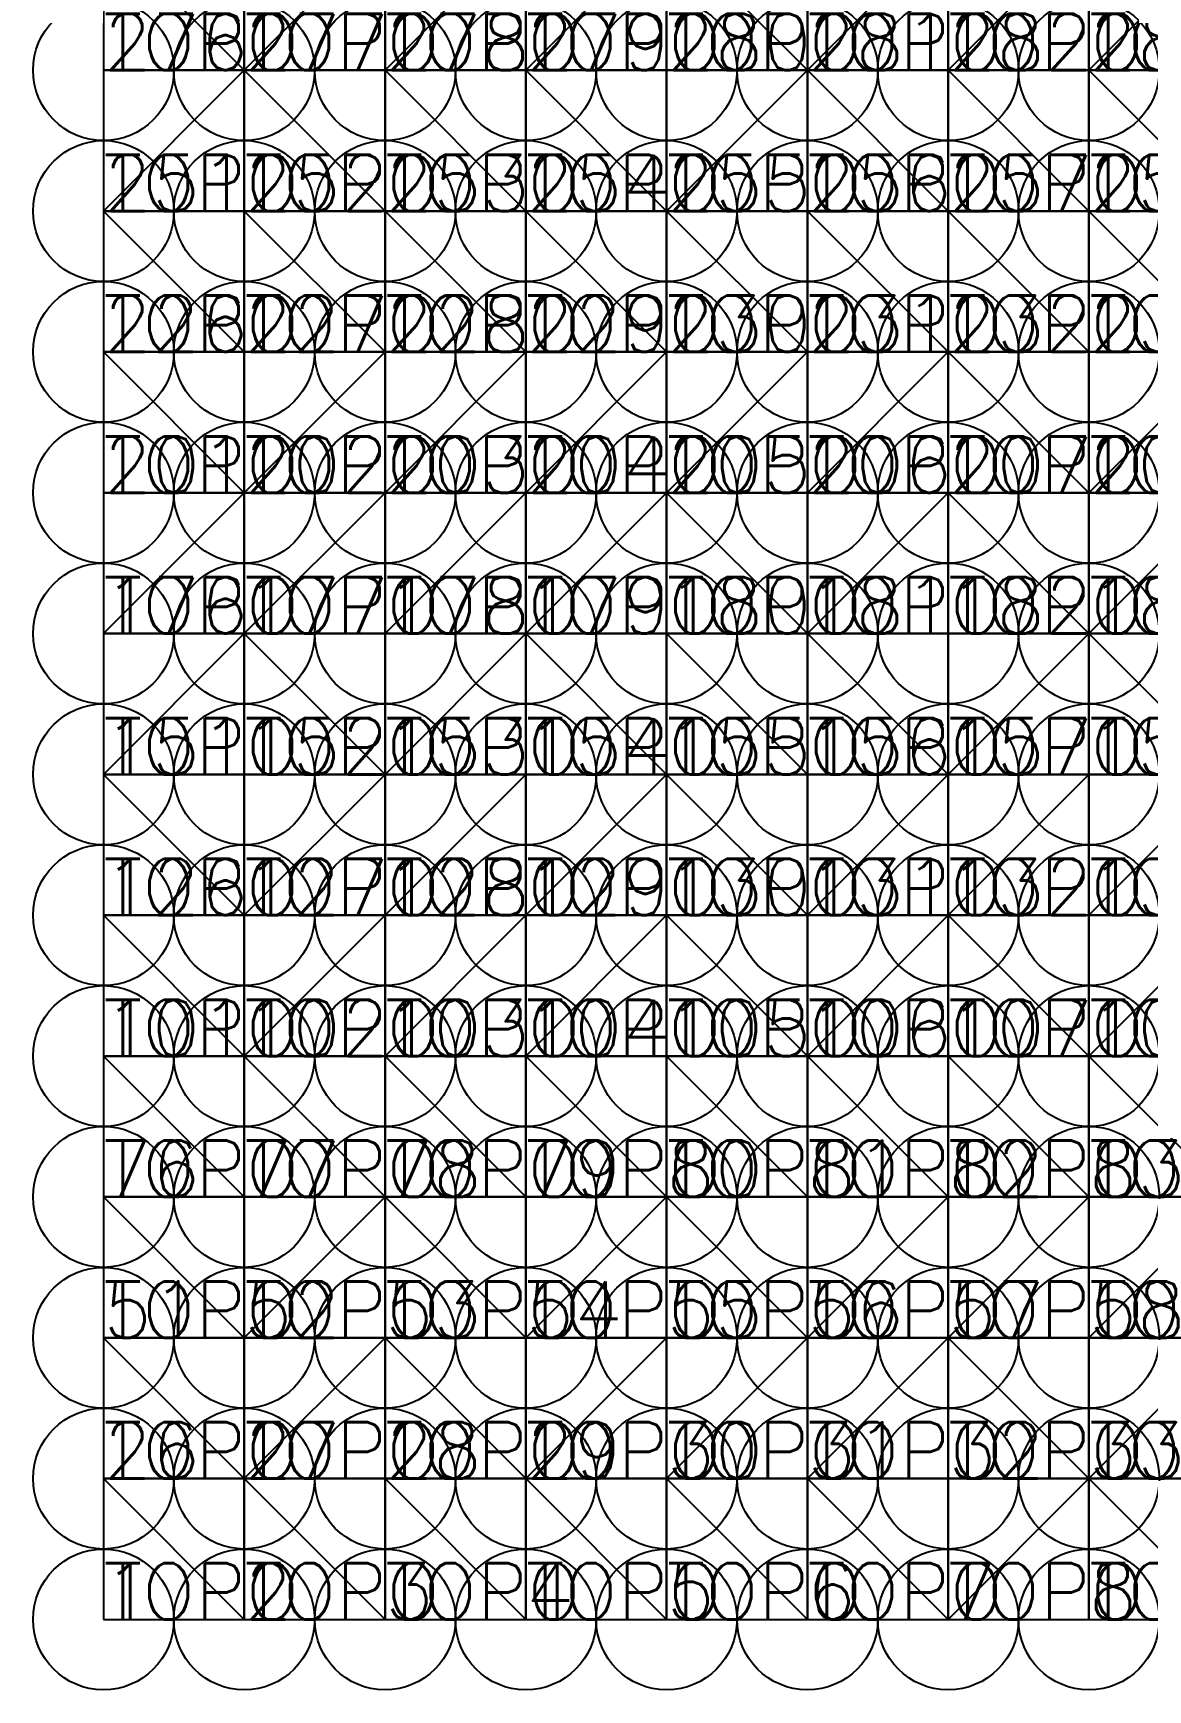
# Model space of a CAD drawing. Header units: feet. Extents: x -5 to 253, y -5 to 232.
# Drawn here: x -5 to 74.2, y -5 to 112.6 of the extents above; entities that cross this region are included whole.
import ezdxf

# ---------------------------------------------------------------- set-up
doc = ezdxf.new("R2010")
doc.units = ezdxf.units.FT
doc.layers.get('0').update_dxf_attribs({"linetype": 'CONTINUOUS'})
doc.layers.add('C-TOPO', color=7, linetype='Continuous')
doc.layers.add('V-NODE', color=7, linetype='Continuous')
doc.styles.get("Standard").update_dxf_attribs({"font": 'romans.shx', "height": 6.25})

# ---------------------------------------------------------------- blocks, each defined once
blk = doc.blocks.new('GOSURVEY_POINT')
blk.add_circle((0, 0), 5)
for tag, p in [('NUMBER', (7.5, 2.5)), ('DESCRIPTION', (7.5, -2.5))]:
    blk.add_attdef(tag, p, '', height=4)

msp = doc.modelspace()

# ---------------------------------------------------------------- block references
at = {"layer": 'V-NODE'}
ref = msp.add_blockref('GOSURVEY_POINT', (0, 110, -1), dxfattribs=at)
ref.add_attrib('NUMBER', '276', (0, 110, -1), dxfattribs={"layer": '0', "height": 4})
ref.add_attrib('DESCRIPTION', 'TOPO', (0, 110, -1), dxfattribs={"layer": '0', "height": 4})
ref = msp.add_blockref('GOSURVEY_POINT', (10, 110, -0.68), dxfattribs=at)
ref.add_attrib('NUMBER', '277', (10, 110, -0.68), dxfattribs={"layer": '0', "height": 4})
ref.add_attrib('DESCRIPTION', 'TOPO', (10, 110, -0.68), dxfattribs={"layer": '0', "height": 4})
ref = msp.add_blockref('GOSURVEY_POINT', (20, 110, 1.33), dxfattribs=at)
ref.add_attrib('NUMBER', '278', (20, 110, 1.33), dxfattribs={"layer": '0', "height": 4})
ref.add_attrib('DESCRIPTION', 'TOPO', (20, 110, 1.33), dxfattribs={"layer": '0', "height": 4})
ref = msp.add_blockref('GOSURVEY_POINT', (30, 110, 4.86), dxfattribs=at)
ref.add_attrib('NUMBER', '279', (30, 110, 4.86), dxfattribs={"layer": '0', "height": 4})
ref.add_attrib('DESCRIPTION', 'TOPO', (30, 110, 4.86), dxfattribs={"layer": '0', "height": 4})
ref = msp.add_blockref('GOSURVEY_POINT', (40, 110, 9.23), dxfattribs=at)
ref.add_attrib('NUMBER', '280', (40, 110, 9.23), dxfattribs={"layer": '0', "height": 4})
ref.add_attrib('DESCRIPTION', 'TOPO', (40, 110, 9.23), dxfattribs={"layer": '0', "height": 4})
ref = msp.add_blockref('GOSURVEY_POINT', (50, 110, 13.98), dxfattribs=at)
ref.add_attrib('NUMBER', '281', (50, 110, 13.98), dxfattribs={"layer": '0', "height": 4})
ref.add_attrib('DESCRIPTION', 'TOPO', (50, 110, 13.98), dxfattribs={"layer": '0', "height": 4})
ref = msp.add_blockref('GOSURVEY_POINT', (60, 110, 19.04), dxfattribs=at)
ref.add_attrib('NUMBER', '282', (60, 110, 19.04), dxfattribs={"layer": '0', "height": 4})
ref.add_attrib('DESCRIPTION', 'TOPO', (60, 110, 19.04), dxfattribs={"layer": '0', "height": 4})
ref = msp.add_blockref('GOSURVEY_POINT', (70, 110, 24.21), dxfattribs=at)
ref.add_attrib('NUMBER', '283', (70, 110, 24.21), dxfattribs={"layer": '0', "height": 4})
ref.add_attrib('DESCRIPTION', 'TOPO', (70, 110, 24.21), dxfattribs={"layer": '0', "height": 4})
ref = msp.add_blockref('GOSURVEY_POINT', (0, 100, 0.74), dxfattribs=at)
ref.add_attrib('NUMBER', '251', (0, 100, 0.74), dxfattribs={"layer": '0', "height": 4})
ref.add_attrib('DESCRIPTION', 'TOPO', (0, 100, 0.74), dxfattribs={"layer": '0', "height": 4})
ref = msp.add_blockref('GOSURVEY_POINT', (10, 100, -1.37), dxfattribs=at)
ref.add_attrib('NUMBER', '252', (10, 100, -1.37), dxfattribs={"layer": '0', "height": 4})
ref.add_attrib('DESCRIPTION', 'TOPO', (10, 100, -1.37), dxfattribs={"layer": '0', "height": 4})
ref = msp.add_blockref('GOSURVEY_POINT', (20, 100, -2.06), dxfattribs=at)
ref.add_attrib('NUMBER', '253', (20, 100, -2.06), dxfattribs={"layer": '0', "height": 4})
ref.add_attrib('DESCRIPTION', 'TOPO', (20, 100, -2.06), dxfattribs={"layer": '0', "height": 4})
ref = msp.add_blockref('GOSURVEY_POINT', (30, 100, -0.04), dxfattribs=at)
ref.add_attrib('NUMBER', '254', (30, 100, -0.04), dxfattribs={"layer": '0', "height": 4})
ref.add_attrib('DESCRIPTION', 'TOPO', (30, 100, -0.04), dxfattribs={"layer": '0', "height": 4})
ref = msp.add_blockref('GOSURVEY_POINT', (40, 100, 4.93), dxfattribs=at)
ref.add_attrib('NUMBER', '255', (40, 100, 4.93), dxfattribs={"layer": '0', "height": 4})
ref.add_attrib('DESCRIPTION', 'TOPO', (40, 100, 4.93), dxfattribs={"layer": '0', "height": 4})
ref = msp.add_blockref('GOSURVEY_POINT', (50, 100, 12.06), dxfattribs=at)
ref.add_attrib('NUMBER', '256', (50, 100, 12.06), dxfattribs={"layer": '0', "height": 4})
ref.add_attrib('DESCRIPTION', 'TOPO', (50, 100, 12.06), dxfattribs={"layer": '0', "height": 4})
ref = msp.add_blockref('GOSURVEY_POINT', (60, 100, 19.92), dxfattribs=at)
ref.add_attrib('NUMBER', '257', (60, 100, 19.92), dxfattribs={"layer": '0', "height": 4})
ref.add_attrib('DESCRIPTION', 'TOPO', (60, 100, 19.92), dxfattribs={"layer": '0', "height": 4})
ref = msp.add_blockref('GOSURVEY_POINT', (70, 100, 26.84), dxfattribs=at)
ref.add_attrib('NUMBER', '258', (70, 100, 26.84), dxfattribs={"layer": '0', "height": 4})
ref.add_attrib('DESCRIPTION', 'TOPO', (70, 100, 26.84), dxfattribs={"layer": '0', "height": 4})
ref = msp.add_blockref('GOSURVEY_POINT', (0, 90, 1.97), dxfattribs=at)
ref.add_attrib('NUMBER', '226', (0, 90, 1.97), dxfattribs={"layer": '0', "height": 4})
ref.add_attrib('DESCRIPTION', 'TOPO', (0, 90, 1.97), dxfattribs={"layer": '0', "height": 4})
ref = msp.add_blockref('GOSURVEY_POINT', (10, 90, -1.12), dxfattribs=at)
ref.add_attrib('NUMBER', '227', (10, 90, -1.12), dxfattribs={"layer": '0', "height": 4})
ref.add_attrib('DESCRIPTION', 'TOPO', (10, 90, -1.12), dxfattribs={"layer": '0', "height": 4})
ref = msp.add_blockref('GOSURVEY_POINT', (20, 90, -3.79), dxfattribs=at)
ref.add_attrib('NUMBER', '228', (20, 90, -3.79), dxfattribs={"layer": '0', "height": 4})
ref.add_attrib('DESCRIPTION', 'TOPO', (20, 90, -3.79), dxfattribs={"layer": '0', "height": 4})
ref = msp.add_blockref('GOSURVEY_POINT', (30, 90, -3.86), dxfattribs=at)
ref.add_attrib('NUMBER', '229', (30, 90, -3.86), dxfattribs={"layer": '0', "height": 4})
ref.add_attrib('DESCRIPTION', 'TOPO', (30, 90, -3.86), dxfattribs={"layer": '0', "height": 4})
ref = msp.add_blockref('GOSURVEY_POINT', (40, 90, 0.12), dxfattribs=at)
ref.add_attrib('NUMBER', '230', (40, 90, 0.12), dxfattribs={"layer": '0', "height": 4})
ref.add_attrib('DESCRIPTION', 'TOPO', (40, 90, 0.12), dxfattribs={"layer": '0', "height": 4})
ref = msp.add_blockref('GOSURVEY_POINT', (50, 90, 7.99), dxfattribs=at)
ref.add_attrib('NUMBER', '231', (50, 90, 7.99), dxfattribs={"layer": '0', "height": 4})
ref.add_attrib('DESCRIPTION', 'TOPO', (50, 90, 7.99), dxfattribs={"layer": '0', "height": 4})
ref = msp.add_blockref('GOSURVEY_POINT', (60, 90, 17.88), dxfattribs=at)
ref.add_attrib('NUMBER', '232', (60, 90, 17.88), dxfattribs={"layer": '0', "height": 4})
ref.add_attrib('DESCRIPTION', 'TOPO', (60, 90, 17.88), dxfattribs={"layer": '0', "height": 4})
ref = msp.add_blockref('GOSURVEY_POINT', (70, 90, 26.81), dxfattribs=at)
ref.add_attrib('NUMBER', '233', (70, 90, 26.81), dxfattribs={"layer": '0', "height": 4})
ref.add_attrib('DESCRIPTION', 'TOPO', (70, 90, 26.81), dxfattribs={"layer": '0', "height": 4})
ref = msp.add_blockref('GOSURVEY_POINT', (0, 80, 1.73), dxfattribs=at)
ref.add_attrib('NUMBER', '201', (0, 80, 1.73), dxfattribs={"layer": '0', "height": 4})
ref.add_attrib('DESCRIPTION', 'TOPO', (0, 80, 1.73), dxfattribs={"layer": '0', "height": 4})
ref = msp.add_blockref('GOSURVEY_POINT', (10, 80, -0.98), dxfattribs=at)
ref.add_attrib('NUMBER', '202', (10, 80, -0.98), dxfattribs={"layer": '0', "height": 4})
ref.add_attrib('DESCRIPTION', 'TOPO', (10, 80, -0.98), dxfattribs={"layer": '0', "height": 4})
ref = msp.add_blockref('GOSURVEY_POINT', (20, 80, -4.02), dxfattribs=at)
ref.add_attrib('NUMBER', '203', (20, 80, -4.02), dxfattribs={"layer": '0', "height": 4})
ref.add_attrib('DESCRIPTION', 'TOPO', (20, 80, -4.02), dxfattribs={"layer": '0', "height": 4})
ref = msp.add_blockref('GOSURVEY_POINT', (30, 80, -5.46), dxfattribs=at)
ref.add_attrib('NUMBER', '204', (30, 80, -5.46), dxfattribs={"layer": '0', "height": 4})
ref.add_attrib('DESCRIPTION', 'TOPO', (30, 80, -5.46), dxfattribs={"layer": '0', "height": 4})
ref = msp.add_blockref('GOSURVEY_POINT', (40, 80, -3.25), dxfattribs=at)
ref.add_attrib('NUMBER', '205', (40, 80, -3.25), dxfattribs={"layer": '0', "height": 4})
ref.add_attrib('DESCRIPTION', 'TOPO', (40, 80, -3.25), dxfattribs={"layer": '0', "height": 4})
ref = msp.add_blockref('GOSURVEY_POINT', (50, 80, 3.47), dxfattribs=at)
ref.add_attrib('NUMBER', '206', (50, 80, 3.47), dxfattribs={"layer": '0', "height": 4})
ref.add_attrib('DESCRIPTION', 'TOPO', (50, 80, 3.47), dxfattribs={"layer": '0', "height": 4})
ref = msp.add_blockref('GOSURVEY_POINT', (60, 80, 13.45), dxfattribs=at)
ref.add_attrib('NUMBER', '207', (60, 80, 13.45), dxfattribs={"layer": '0', "height": 4})
ref.add_attrib('DESCRIPTION', 'TOPO', (60, 80, 13.45), dxfattribs={"layer": '0', "height": 4})
ref = msp.add_blockref('GOSURVEY_POINT', (70, 80, 23.49), dxfattribs=at)
ref.add_attrib('NUMBER', '208', (70, 80, 23.49), dxfattribs={"layer": '0', "height": 4})
ref.add_attrib('DESCRIPTION', 'TOPO', (70, 80, 23.49), dxfattribs={"layer": '0', "height": 4})
ref = msp.add_blockref('GOSURVEY_POINT', (0, 70, 0.21), dxfattribs=at)
ref.add_attrib('NUMBER', '176', (0, 70, 0.21), dxfattribs={"layer": '0', "height": 4})
ref.add_attrib('DESCRIPTION', 'TOPO', (0, 70, 0.21), dxfattribs={"layer": '0', "height": 4})
ref = msp.add_blockref('GOSURVEY_POINT', (10, 70, -1.68), dxfattribs=at)
ref.add_attrib('NUMBER', '177', (10, 70, -1.68), dxfattribs={"layer": '0', "height": 4})
ref.add_attrib('DESCRIPTION', 'TOPO', (10, 70, -1.68), dxfattribs={"layer": '0', "height": 4})
ref = msp.add_blockref('GOSURVEY_POINT', (20, 70, -3.68), dxfattribs=at)
ref.add_attrib('NUMBER', '178', (20, 70, -3.68), dxfattribs={"layer": '0', "height": 4})
ref.add_attrib('DESCRIPTION', 'TOPO', (20, 70, -3.68), dxfattribs={"layer": '0', "height": 4})
ref = msp.add_blockref('GOSURVEY_POINT', (30, 70, -5.01), dxfattribs=at)
ref.add_attrib('NUMBER', '179', (30, 70, -5.01), dxfattribs={"layer": '0', "height": 4})
ref.add_attrib('DESCRIPTION', 'TOPO', (30, 70, -5.01), dxfattribs={"layer": '0', "height": 4})
ref = msp.add_blockref('GOSURVEY_POINT', (40, 70, -4.11), dxfattribs=at)
ref.add_attrib('NUMBER', '180', (40, 70, -4.11), dxfattribs={"layer": '0', "height": 4})
ref.add_attrib('DESCRIPTION', 'TOPO', (40, 70, -4.11), dxfattribs={"layer": '0', "height": 4})
ref = msp.add_blockref('GOSURVEY_POINT', (50, 70, 0.4), dxfattribs=at)
ref.add_attrib('NUMBER', '181', (50, 70, 0.4), dxfattribs={"layer": '0', "height": 4})
ref.add_attrib('DESCRIPTION', 'TOPO', (50, 70, 0.4), dxfattribs={"layer": '0', "height": 4})
ref = msp.add_blockref('GOSURVEY_POINT', (60, 70, 8.4), dxfattribs=at)
ref.add_attrib('NUMBER', '182', (60, 70, 8.4), dxfattribs={"layer": '0', "height": 4})
ref.add_attrib('DESCRIPTION', 'TOPO', (60, 70, 8.4), dxfattribs={"layer": '0', "height": 4})
ref = msp.add_blockref('GOSURVEY_POINT', (70, 70, 17.68), dxfattribs=at)
ref.add_attrib('NUMBER', '183', (70, 70, 17.68), dxfattribs={"layer": '0', "height": 4})
ref.add_attrib('DESCRIPTION', 'TOPO', (70, 70, 17.68), dxfattribs={"layer": '0', "height": 4})
ref = msp.add_blockref('GOSURVEY_POINT', (0, 60, -1.44), dxfattribs=at)
ref.add_attrib('NUMBER', '151', (0, 60, -1.44), dxfattribs={"layer": '0', "height": 4})
ref.add_attrib('DESCRIPTION', 'TOPO', (0, 60, -1.44), dxfattribs={"layer": '0', "height": 4})
ref = msp.add_blockref('GOSURVEY_POINT', (10, 60, -2.95), dxfattribs=at)
ref.add_attrib('NUMBER', '152', (10, 60, -2.95), dxfattribs={"layer": '0', "height": 4})
ref.add_attrib('DESCRIPTION', 'TOPO', (10, 60, -2.95), dxfattribs={"layer": '0', "height": 4})
ref = msp.add_blockref('GOSURVEY_POINT', (20, 60, -3.56), dxfattribs=at)
ref.add_attrib('NUMBER', '153', (20, 60, -3.56), dxfattribs={"layer": '0', "height": 4})
ref.add_attrib('DESCRIPTION', 'TOPO', (20, 60, -3.56), dxfattribs={"layer": '0', "height": 4})
ref = msp.add_blockref('GOSURVEY_POINT', (30, 60, -3.62), dxfattribs=at)
ref.add_attrib('NUMBER', '154', (30, 60, -3.62), dxfattribs={"layer": '0', "height": 4})
ref.add_attrib('DESCRIPTION', 'TOPO', (30, 60, -3.62), dxfattribs={"layer": '0', "height": 4})
ref = msp.add_blockref('GOSURVEY_POINT', (40, 60, -2.83), dxfattribs=at)
ref.add_attrib('NUMBER', '155', (40, 60, -2.83), dxfattribs={"layer": '0', "height": 4})
ref.add_attrib('DESCRIPTION', 'TOPO', (40, 60, -2.83), dxfattribs={"layer": '0', "height": 4})
ref = msp.add_blockref('GOSURVEY_POINT', (50, 60, -0.29), dxfattribs=at)
ref.add_attrib('NUMBER', '156', (50, 60, -0.29), dxfattribs={"layer": '0', "height": 4})
ref.add_attrib('DESCRIPTION', 'TOPO', (50, 60, -0.29), dxfattribs={"layer": '0', "height": 4})
ref = msp.add_blockref('GOSURVEY_POINT', (60, 60, 4.64), dxfattribs=at)
ref.add_attrib('NUMBER', '157', (60, 60, 4.64), dxfattribs={"layer": '0', "height": 4})
ref.add_attrib('DESCRIPTION', 'TOPO', (60, 60, 4.64), dxfattribs={"layer": '0', "height": 4})
ref = msp.add_blockref('GOSURVEY_POINT', (70, 60, 11.25), dxfattribs=at)
ref.add_attrib('NUMBER', '158', (70, 60, 11.25), dxfattribs={"layer": '0', "height": 4})
ref.add_attrib('DESCRIPTION', 'TOPO', (70, 60, 11.25), dxfattribs={"layer": '0', "height": 4})
ref = msp.add_blockref('GOSURVEY_POINT', (0, 50, -1.95), dxfattribs=at)
ref.add_attrib('NUMBER', '126', (0, 50, -1.95), dxfattribs={"layer": '0', "height": 4})
ref.add_attrib('DESCRIPTION', 'TOPO', (0, 50, -1.95), dxfattribs={"layer": '0', "height": 4})
ref = msp.add_blockref('GOSURVEY_POINT', (10, 50, -3.68), dxfattribs=at)
ref.add_attrib('NUMBER', '127', (10, 50, -3.68), dxfattribs={"layer": '0', "height": 4})
ref.add_attrib('DESCRIPTION', 'TOPO', (10, 50, -3.68), dxfattribs={"layer": '0', "height": 4})
ref = msp.add_blockref('GOSURVEY_POINT', (20, 50, -3.56), dxfattribs=at)
ref.add_attrib('NUMBER', '128', (20, 50, -3.56), dxfattribs={"layer": '0', "height": 4})
ref.add_attrib('DESCRIPTION', 'TOPO', (20, 50, -3.56), dxfattribs={"layer": '0', "height": 4})
ref = msp.add_blockref('GOSURVEY_POINT', (30, 50, -2.29), dxfattribs=at)
ref.add_attrib('NUMBER', '129', (30, 50, -2.29), dxfattribs={"layer": '0', "height": 4})
ref.add_attrib('DESCRIPTION', 'TOPO', (30, 50, -2.29), dxfattribs={"layer": '0', "height": 4})
ref = msp.add_blockref('GOSURVEY_POINT', (40, 50, -0.74), dxfattribs=at)
ref.add_attrib('NUMBER', '130', (40, 50, -0.74), dxfattribs={"layer": '0', "height": 4})
ref.add_attrib('DESCRIPTION', 'TOPO', (40, 50, -0.74), dxfattribs={"layer": '0', "height": 4})
ref = msp.add_blockref('GOSURVEY_POINT', (50, 50, 0.88), dxfattribs=at)
ref.add_attrib('NUMBER', '131', (50, 50, 0.88), dxfattribs={"layer": '0', "height": 4})
ref.add_attrib('DESCRIPTION', 'TOPO', (50, 50, 0.88), dxfattribs={"layer": '0', "height": 4})
ref = msp.add_blockref('GOSURVEY_POINT', (60, 50, 3.02), dxfattribs=at)
ref.add_attrib('NUMBER', '132', (60, 50, 3.02), dxfattribs={"layer": '0', "height": 4})
ref.add_attrib('DESCRIPTION', 'TOPO', (60, 50, 3.02), dxfattribs={"layer": '0', "height": 4})
ref = msp.add_blockref('GOSURVEY_POINT', (70, 50, 6.08), dxfattribs=at)
ref.add_attrib('NUMBER', '133', (70, 50, 6.08), dxfattribs={"layer": '0', "height": 4})
ref.add_attrib('DESCRIPTION', 'TOPO', (70, 50, 6.08), dxfattribs={"layer": '0', "height": 4})
ref = msp.add_blockref('GOSURVEY_POINT', (0, 40, -0.94), dxfattribs=at)
ref.add_attrib('NUMBER', '101', (0, 40, -0.94), dxfattribs={"layer": '0', "height": 4})
ref.add_attrib('DESCRIPTION', 'TOPO', (0, 40, -0.94), dxfattribs={"layer": '0', "height": 4})
ref = msp.add_blockref('GOSURVEY_POINT', (10, 40, -2.79), dxfattribs=at)
ref.add_attrib('NUMBER', '102', (10, 40, -2.79), dxfattribs={"layer": '0', "height": 4})
ref.add_attrib('DESCRIPTION', 'TOPO', (10, 40, -2.79), dxfattribs={"layer": '0', "height": 4})
ref = msp.add_blockref('GOSURVEY_POINT', (20, 40, -2.85), dxfattribs=at)
ref.add_attrib('NUMBER', '103', (20, 40, -2.85), dxfattribs={"layer": '0', "height": 4})
ref.add_attrib('DESCRIPTION', 'TOPO', (20, 40, -2.85), dxfattribs={"layer": '0', "height": 4})
ref = msp.add_blockref('GOSURVEY_POINT', (30, 40, -1.24), dxfattribs=at)
ref.add_attrib('NUMBER', '104', (30, 40, -1.24), dxfattribs={"layer": '0', "height": 4})
ref.add_attrib('DESCRIPTION', 'TOPO', (30, 40, -1.24), dxfattribs={"layer": '0', "height": 4})
ref = msp.add_blockref('GOSURVEY_POINT', (40, 40, 0.9), dxfattribs=at)
ref.add_attrib('NUMBER', '105', (40, 40, 0.9), dxfattribs={"layer": '0', "height": 4})
ref.add_attrib('DESCRIPTION', 'TOPO', (40, 40, 0.9), dxfattribs={"layer": '0', "height": 4})
ref = msp.add_blockref('GOSURVEY_POINT', (50, 40, 2.42), dxfattribs=at)
ref.add_attrib('NUMBER', '106', (50, 40, 2.42), dxfattribs={"layer": '0', "height": 4})
ref.add_attrib('DESCRIPTION', 'TOPO', (50, 40, 2.42), dxfattribs={"layer": '0', "height": 4})
ref = msp.add_blockref('GOSURVEY_POINT', (60, 40, 2.96), dxfattribs=at)
ref.add_attrib('NUMBER', '107', (60, 40, 2.96), dxfattribs={"layer": '0', "height": 4})
ref.add_attrib('DESCRIPTION', 'TOPO', (60, 40, 2.96), dxfattribs={"layer": '0', "height": 4})
ref = msp.add_blockref('GOSURVEY_POINT', (70, 40, 3.04), dxfattribs=at)
ref.add_attrib('NUMBER', '108', (70, 40, 3.04), dxfattribs={"layer": '0', "height": 4})
ref.add_attrib('DESCRIPTION', 'TOPO', (70, 40, 3.04), dxfattribs={"layer": '0', "height": 4})
ref = msp.add_blockref('GOSURVEY_POINT', (0, 30, 0.81), dxfattribs=at)
ref.add_attrib('NUMBER', '76', (0, 30, 0.81), dxfattribs={"layer": '0', "height": 4})
ref.add_attrib('DESCRIPTION', 'TOPO', (0, 30, 0.81), dxfattribs={"layer": '0', "height": 4})
ref = msp.add_blockref('GOSURVEY_POINT', (10, 30, -0.21), dxfattribs=at)
ref.add_attrib('NUMBER', '77', (10, 30, -0.21), dxfattribs={"layer": '0', "height": 4})
ref.add_attrib('DESCRIPTION', 'TOPO', (10, 30, -0.21), dxfattribs={"layer": '0', "height": 4})
ref = msp.add_blockref('GOSURVEY_POINT', (20, 30, -0.66), dxfattribs=at)
ref.add_attrib('NUMBER', '78', (20, 30, -0.66), dxfattribs={"layer": '0', "height": 4})
ref.add_attrib('DESCRIPTION', 'TOPO', (20, 30, -0.66), dxfattribs={"layer": '0', "height": 4})
ref = msp.add_blockref('GOSURVEY_POINT', (30, 30, 0.13), dxfattribs=at)
ref.add_attrib('NUMBER', '79', (30, 30, 0.13), dxfattribs={"layer": '0', "height": 4})
ref.add_attrib('DESCRIPTION', 'TOPO', (30, 30, 0.13), dxfattribs={"layer": '0', "height": 4})
ref = msp.add_blockref('GOSURVEY_POINT', (40, 30, 1.76), dxfattribs=at)
ref.add_attrib('NUMBER', '80', (40, 30, 1.76), dxfattribs={"layer": '0', "height": 4})
ref.add_attrib('DESCRIPTION', 'TOPO', (40, 30, 1.76), dxfattribs={"layer": '0', "height": 4})
ref = msp.add_blockref('GOSURVEY_POINT', (50, 30, 3.08), dxfattribs=at)
ref.add_attrib('NUMBER', '81', (50, 30, 3.08), dxfattribs={"layer": '0', "height": 4})
ref.add_attrib('DESCRIPTION', 'TOPO', (50, 30, 3.08), dxfattribs={"layer": '0', "height": 4})
ref = msp.add_blockref('GOSURVEY_POINT', (60, 30, 3.04), dxfattribs=at)
ref.add_attrib('NUMBER', '82', (60, 30, 3.04), dxfattribs={"layer": '0', "height": 4})
ref.add_attrib('DESCRIPTION', 'TOPO', (60, 30, 3.04), dxfattribs={"layer": '0', "height": 4})
ref = msp.add_blockref('GOSURVEY_POINT', (70, 30, 1.58), dxfattribs=at)
ref.add_attrib('NUMBER', '83', (70, 30, 1.58), dxfattribs={"layer": '0', "height": 4})
ref.add_attrib('DESCRIPTION', 'TOPO', (70, 30, 1.58), dxfattribs={"layer": '0', "height": 4})
ref = msp.add_blockref('GOSURVEY_POINT', (0, 20, 1.94), dxfattribs=at)
ref.add_attrib('NUMBER', '51', (0, 20, 1.94), dxfattribs={"layer": '0', "height": 4})
ref.add_attrib('DESCRIPTION', 'TOPO', (0, 20, 1.94), dxfattribs={"layer": '0', "height": 4})
ref = msp.add_blockref('GOSURVEY_POINT', (10, 20, 2.98), dxfattribs=at)
ref.add_attrib('NUMBER', '52', (10, 20, 2.98), dxfattribs={"layer": '0', "height": 4})
ref.add_attrib('DESCRIPTION', 'TOPO', (10, 20, 2.98), dxfattribs={"layer": '0', "height": 4})
ref = msp.add_blockref('GOSURVEY_POINT', (20, 20, 2.82), dxfattribs=at)
ref.add_attrib('NUMBER', '53', (20, 20, 2.82), dxfattribs={"layer": '0', "height": 4})
ref.add_attrib('DESCRIPTION', 'TOPO', (20, 20, 2.82), dxfattribs={"layer": '0', "height": 4})
ref = msp.add_blockref('GOSURVEY_POINT', (30, 20, 2.4), dxfattribs=at)
ref.add_attrib('NUMBER', '54', (30, 20, 2.4), dxfattribs={"layer": '0', "height": 4})
ref.add_attrib('DESCRIPTION', 'TOPO', (30, 20, 2.4), dxfattribs={"layer": '0', "height": 4})
ref = msp.add_blockref('GOSURVEY_POINT', (40, 20, 2.4), dxfattribs=at)
ref.add_attrib('NUMBER', '55', (40, 20, 2.4), dxfattribs={"layer": '0', "height": 4})
ref.add_attrib('DESCRIPTION', 'TOPO', (40, 20, 2.4), dxfattribs={"layer": '0', "height": 4})
ref = msp.add_blockref('GOSURVEY_POINT', (50, 20, 2.59), dxfattribs=at)
ref.add_attrib('NUMBER', '56', (50, 20, 2.59), dxfattribs={"layer": '0', "height": 4})
ref.add_attrib('DESCRIPTION', 'TOPO', (50, 20, 2.59), dxfattribs={"layer": '0', "height": 4})
ref = msp.add_blockref('GOSURVEY_POINT', (60, 20, 2.15), dxfattribs=at)
ref.add_attrib('NUMBER', '57', (60, 20, 2.15), dxfattribs={"layer": '0', "height": 4})
ref.add_attrib('DESCRIPTION', 'TOPO', (60, 20, 2.15), dxfattribs={"layer": '0', "height": 4})
ref = msp.add_blockref('GOSURVEY_POINT', (70, 20, 0.46), dxfattribs=at)
ref.add_attrib('NUMBER', '58', (70, 20, 0.46), dxfattribs={"layer": '0', "height": 4})
ref.add_attrib('DESCRIPTION', 'TOPO', (70, 20, 0.46), dxfattribs={"layer": '0', "height": 4})
ref = msp.add_blockref('GOSURVEY_POINT', (0, 10, 1.58), dxfattribs=at)
ref.add_attrib('NUMBER', '26', (0, 10, 1.58), dxfattribs={"layer": '0', "height": 4})
ref.add_attrib('DESCRIPTION', 'TOPO', (0, 10, 1.58), dxfattribs={"layer": '0', "height": 4})
ref = msp.add_blockref('GOSURVEY_POINT', (10, 10, 5.1), dxfattribs=at)
ref.add_attrib('NUMBER', '27', (10, 10, 5.1), dxfattribs={"layer": '0', "height": 4})
ref.add_attrib('DESCRIPTION', 'TOPO', (10, 10, 5.1), dxfattribs={"layer": '0', "height": 4})
ref = msp.add_blockref('GOSURVEY_POINT', (20, 10, 6.28), dxfattribs=at)
ref.add_attrib('NUMBER', '28', (20, 10, 6.28), dxfattribs={"layer": '0', "height": 4})
ref.add_attrib('DESCRIPTION', 'TOPO', (20, 10, 6.28), dxfattribs={"layer": '0', "height": 4})
ref = msp.add_blockref('GOSURVEY_POINT', (30, 10, 5.37), dxfattribs=at)
ref.add_attrib('NUMBER', '29', (30, 10, 5.37), dxfattribs={"layer": '0', "height": 4})
ref.add_attrib('DESCRIPTION', 'TOPO', (30, 10, 5.37), dxfattribs={"layer": '0', "height": 4})
ref = msp.add_blockref('GOSURVEY_POINT', (40, 10, 3.51), dxfattribs=at)
ref.add_attrib('NUMBER', '30', (40, 10, 3.51), dxfattribs={"layer": '0', "height": 4})
ref.add_attrib('DESCRIPTION', 'TOPO', (40, 10, 3.51), dxfattribs={"layer": '0', "height": 4})
ref = msp.add_blockref('GOSURVEY_POINT', (50, 10, 1.74), dxfattribs=at)
ref.add_attrib('NUMBER', '31', (50, 10, 1.74), dxfattribs={"layer": '0', "height": 4})
ref.add_attrib('DESCRIPTION', 'TOPO', (50, 10, 1.74), dxfattribs={"layer": '0', "height": 4})
ref = msp.add_blockref('GOSURVEY_POINT', (60, 10, 0.29), dxfattribs=at)
ref.add_attrib('NUMBER', '32', (60, 10, 0.29), dxfattribs={"layer": '0', "height": 4})
ref.add_attrib('DESCRIPTION', 'TOPO', (60, 10, 0.29), dxfattribs={"layer": '0', "height": 4})
ref = msp.add_blockref('GOSURVEY_POINT', (70, 10, -1.24), dxfattribs=at)
ref.add_attrib('NUMBER', '33', (70, 10, -1.24), dxfattribs={"layer": '0', "height": 4})
ref.add_attrib('DESCRIPTION', 'TOPO', (70, 10, -1.24), dxfattribs={"layer": '0', "height": 4})
ref = msp.add_blockref('GOSURVEY_POINT', (0, 0), dxfattribs=at)
ref.add_attrib('NUMBER', '1', (0, 0), dxfattribs={"layer": '0', "height": 4})
ref.add_attrib('DESCRIPTION', 'TOPO', (0, 0), dxfattribs={"layer": '0', "height": 4})
ref = msp.add_blockref('GOSURVEY_POINT', (10, 0, 5.1), dxfattribs=at)
ref.add_attrib('NUMBER', '2', (10, 0, 5.1), dxfattribs={"layer": '0', "height": 4})
ref.add_attrib('DESCRIPTION', 'TOPO', (10, 0, 5.1), dxfattribs={"layer": '0', "height": 4})
ref = msp.add_blockref('GOSURVEY_POINT', (20, 0, 8.03), dxfattribs=at)
ref.add_attrib('NUMBER', '3', (20, 0, 8.03), dxfattribs={"layer": '0', "height": 4})
ref.add_attrib('DESCRIPTION', 'TOPO', (20, 0, 8.03), dxfattribs={"layer": '0', "height": 4})
ref = msp.add_blockref('GOSURVEY_POINT', (30, 0, 7.82), dxfattribs=at)
ref.add_attrib('NUMBER', '4', (30, 0, 7.82), dxfattribs={"layer": '0', "height": 4})
ref.add_attrib('DESCRIPTION', 'TOPO', (30, 0, 7.82), dxfattribs={"layer": '0', "height": 4})
ref = msp.add_blockref('GOSURVEY_POINT', (40, 0, 5.1), dxfattribs=at)
ref.add_attrib('NUMBER', '5', (40, 0, 5.1), dxfattribs={"layer": '0', "height": 4})
ref.add_attrib('DESCRIPTION', 'TOPO', (40, 0, 5.1), dxfattribs={"layer": '0', "height": 4})
ref = msp.add_blockref('GOSURVEY_POINT', (50, 0, 1.5), dxfattribs=at)
ref.add_attrib('NUMBER', '6', (50, 0, 1.5), dxfattribs={"layer": '0', "height": 4})
ref.add_attrib('DESCRIPTION', 'TOPO', (50, 0, 1.5), dxfattribs={"layer": '0', "height": 4})
ref = msp.add_blockref('GOSURVEY_POINT', (60, 0, -1.5), dxfattribs=at)
ref.add_attrib('NUMBER', '7', (60, 0, -1.5), dxfattribs={"layer": '0', "height": 4})
ref.add_attrib('DESCRIPTION', 'TOPO', (60, 0, -1.5), dxfattribs={"layer": '0', "height": 4})
ref = msp.add_blockref('GOSURVEY_POINT', (70, 0, -3.32), dxfattribs=at)
ref.add_attrib('NUMBER', '8', (70, 0, -3.32), dxfattribs={"layer": '0', "height": 4})
ref.add_attrib('DESCRIPTION', 'TOPO', (70, 0, -3.32), dxfattribs={"layer": '0', "height": 4})

# ---------------------------------------------------------------- meshes
at = {"layer": 'C-TOPO'}
mesh = msp.add_polyface(dxfattribs=at)
corners = [(0, 120, -1.91), (10, 110, -0.68), (10, 120, 1.31), (40, 120, 11.32), (50, 110, 13.98), (50, 120, 13.3), (30, 120, 8.88), (30, 130, 10.4), (20, 110, 1.33), (30, 100, -0.04), (30, 110, 4.86), (20, 100, -2.06), (30, 90, -3.86), (40, 100, 4.93), (50, 90, 7.99), (50, 100, 12.06), (0, 100, 0.74), (10, 100, -1.37), (10, 90, -1.12), (20, 90, -3.79), (0, 110, -1), (30, 140, 9.08), (40, 140, 8.41), (40, 150, 5.77), (40, 90, 0.12), (60, 90, 17.88), (60, 100, 19.92), (40, 110, 9.23), (60, 110, 19.04), (20, 120, 5.34), (20, 130, 8.19), (50, 140, 8.44), (60, 140, 10.33), (60, 150, 8.72), (60, 120, 16.13), (0, 130, -1.29), (10, 130, 3.85), (10, 140, 5.46), (0, 140, 0.38), (50, 130, 10.95), (40, 130, 10.75), (20, 140, 8.51), (60, 130, 12.82)]
mesh.append_faces([[corners[k] for k in face] for face in [(0, 1, 2), (3, 4, 5), (6, 3, 7), (8, 9, 10), (11, 12, 9), (13, 14, 15), (16, 17, 1), (16, 18, 17), (17, 19, 11), (1, 17, 11), (16, 1, 20), (10, 9, 13), (1, 11, 8), (11, 9, 8), (21, 22, 23), (9, 24, 13), (13, 15, 4), (15, 25, 26), (4, 15, 26), (10, 13, 27), (13, 4, 27), (4, 26, 28), (29, 6, 30), (10, 27, 3), (31, 32, 33), (4, 28, 34), (27, 4, 3), (4, 34, 5), (30, 6, 7), (8, 10, 6), (10, 3, 6), (1, 8, 29), (8, 6, 29), (20, 1, 0), (1, 29, 2), (0, 2, 35), (35, 36, 37), (2, 29, 36), (35, 2, 36), (36, 29, 30), (37, 36, 30), (35, 37, 38), (3, 5, 39), (30, 7, 21), (7, 3, 40), (5, 34, 39), (3, 39, 40), (37, 30, 41), (30, 21, 41), (40, 39, 31), (39, 34, 42), (21, 7, 40), (21, 40, 22), (40, 31, 22), (31, 39, 42), (31, 42, 32), (22, 31, 23)]])
mesh = msp.add_polyface(dxfattribs=at)
corners = [(100, 120, 26.3), (110, 110, 24.31), (110, 120, 21.49), (70, 110, 24.21), (80, 110, 28.57), (80, 120, 24.93), (90, 110, 30.61), (90, 120, 27.5), (80, 130, 20.74), (80, 100, 31.24), (90, 90, 32.11), (90, 100, 32.09), (60, 110, 19.04), (70, 100, 26.84), (60, 100, 19.92), (70, 90, 26.81), (100, 110, 29.17), (110, 100, 23.86), (90, 130, 22.51), (80, 90, 32.01), (100, 100, 29.33), (110, 90, 21.03), (100, 90, 27.76), (120, 100, 17.07), (120, 90, 14.13), (120, 110, 17.4), (120, 120, 15.04), (70, 120, 20.38), (60, 120, 16.13), (70, 130, 16.66), (60, 130, 12.82), (70, 140, 13.51), (60, 140, 10.33), (110, 130, 16.07), (90, 140, 16.07), (100, 130, 20.64), (80, 140, 16.03), (110, 140, 10.06), (120, 130, 11.3), (100, 140, 13.51), (120, 140, 7.95), (100, 150, 7.18), (120, 150, 6.03)]
mesh.append_faces([[corners[k] for k in face] for face in [(0, 1, 2), (3, 4, 5), (5, 6, 7), (5, 7, 8), (9, 10, 11), (12, 13, 3), (14, 15, 13), (3, 13, 9), (14, 13, 12), (16, 17, 1), (7, 0, 18), (13, 19, 9), (9, 11, 6), (20, 21, 17), (11, 22, 20), (6, 11, 20), (3, 9, 4), (9, 6, 4), (1, 17, 23), (6, 20, 16), (20, 17, 16), (17, 24, 23), (1, 23, 25), (6, 16, 0), (1, 25, 26), (16, 1, 0), (1, 26, 2), (4, 6, 5), (6, 0, 7), (12, 3, 27), (3, 5, 27), (12, 27, 28), (28, 27, 29), (27, 5, 29), (28, 29, 30), (30, 29, 31), (8, 7, 18), (29, 5, 8), (31, 29, 8), (30, 31, 32), (0, 2, 33), (8, 18, 34), (18, 0, 35), (2, 26, 33), (0, 33, 35), (31, 8, 36), (8, 34, 36), (35, 33, 37), (33, 26, 38), (34, 18, 35), (34, 35, 39), (35, 37, 39), (37, 33, 38), (37, 38, 40), (34, 39, 41), (37, 40, 42), (39, 37, 41)]])
mesh = msp.add_polyface(dxfattribs=at)
corners = [(50, 50, 0.88), (60, 60, 4.64), (50, 60, -0.29), (40, 60, -2.83), (60, 50, 3.02), (40, 50, -0.74), (30, 40, -1.24), (30, 50, -2.29), (30, 60, -3.62), (30, 70, -5.01), (10, 60, -2.95), (20, 60, -3.56), (10, 70, -1.68), (20, 40, -2.85), (20, 50, -3.56), (10, 40, -2.8), (10, 50, -3.68), (0, 60, -1.44), (0, 50, -1.95), (0, 70, 0.21), (20, 70, -3.68), (40, 70, -4.11), (50, 70, 0.4), (60, 70, 8.4), (40, 80, -3.25), (50, 90, 7.99), (40, 90, 0.12), (20, 90, -3.79), (30, 90, -3.86), (20, 100, -2.06), (50, 80, 3.47), (60, 80, 13.45), (60, 90, 17.88), (30, 100, -0.04), (20, 80, -4.02), (10, 80, -0.98), (30, 80, -5.46), (0, 80, 1.73), (0, 90, 1.97), (10, 90, -1.12), (0, 100, 0.74), (10, 100, -1.37), (50, 100, 12.06), (40, 100, 4.93)]
mesh.append_faces([[corners[k] for k in face] for face in [(0, 1, 2), (3, 0, 2), (4, 1, 0), (5, 0, 3), (6, 5, 7), (5, 3, 7), (8, 3, 9), (10, 11, 12), (13, 7, 14), (7, 3, 8), (14, 7, 8), (14, 8, 11), (15, 14, 16), (14, 11, 16), (17, 16, 10), (18, 16, 17), (16, 11, 10), (17, 10, 12), (17, 12, 19), (11, 8, 9), (12, 11, 20), (11, 9, 20), (3, 2, 21), (9, 3, 21), (2, 1, 22), (21, 2, 22), (22, 1, 23), (24, 25, 26), (27, 28, 29), (24, 22, 30), (22, 23, 31), (9, 21, 24), (21, 22, 24), (22, 31, 30), (31, 32, 30), (28, 26, 33), (24, 30, 25), (30, 32, 25), (34, 27, 35), (24, 26, 36), (20, 9, 36), (9, 24, 36), (12, 20, 34), (20, 36, 34), (36, 26, 28), (34, 36, 28), (19, 35, 37), (34, 28, 27), (19, 12, 35), (12, 34, 35), (38, 35, 39), (35, 27, 39), (37, 35, 38), (38, 39, 40), (39, 27, 41), (25, 32, 42), (26, 25, 43)]])
mesh = msp.add_polyface(dxfattribs=at)
corners = [(60, 90, 17.88), (70, 80, 23.49), (70, 90, 26.81), (100, 50, 12.24), (110, 60, 11.95), (100, 60, 18.01), (90, 50, 12.19), (90, 60, 20.06), (110, 50, 9.22), (120, 60, 4.71), (80, 50, 9.62), (120, 50, 4.31), (80, 60, 17.3), (60, 50, 3.02), (70, 40, 3.04), (70, 50, 6.09), (90, 40, 4.5), (70, 60, 11.25), (60, 60, 4.64), (70, 70, 17.68), (60, 70, 8.4), (80, 70, 24.68), (90, 70, 26.42), (100, 70, 22.29), (110, 70, 14.44), (120, 70, 6.51), (120, 80, 9.99), (110, 80, 17.49), (120, 90, 14.13), (110, 90, 21.03), (100, 80, 25.38), (100, 90, 27.76), (90, 80, 30.4), (90, 90, 32.11), (80, 80, 29.9), (80, 90, 32.01), (60, 80, 13.45), (70, 100, 26.84), (60, 100, 19.92), (110, 100, 23.86), (100, 100, 29.33), (90, 100, 32.09), (80, 100, 31.24)]
mesh.append_faces([[corners[k] for k in face] for face in [(0, 1, 2), (3, 4, 5), (6, 5, 7), (8, 9, 4), (10, 6, 7), (11, 9, 8), (3, 8, 4), (10, 7, 12), (13, 14, 15), (3, 5, 6), (16, 3, 6), (15, 12, 17), (13, 17, 18), (14, 10, 15), (10, 12, 15), (13, 15, 17), (17, 12, 19), (18, 17, 19), (18, 19, 20), (12, 7, 21), (19, 12, 21), (7, 5, 22), (21, 7, 22), (5, 4, 23), (22, 5, 23), (4, 9, 24), (23, 4, 24), (24, 9, 25), (24, 25, 26), (27, 28, 29), (23, 27, 30), (30, 27, 29), (30, 29, 31), (32, 31, 33), (22, 23, 30), (26, 28, 27), (23, 24, 27), (24, 26, 27), (21, 32, 34), (34, 32, 33), (34, 33, 35), (36, 19, 1), (19, 21, 34), (30, 31, 32), (21, 22, 32), (22, 30, 32), (1, 35, 2), (20, 19, 36), (19, 34, 1), (34, 35, 1), (36, 1, 0), (2, 35, 37), (0, 2, 38), (29, 28, 39), (31, 29, 40), (33, 31, 41), (35, 33, 42)]])
mesh = msp.add_polyface(dxfattribs=at)
corners = [(0, 10, 1.58), (10, 0, 5.1), (10, 10, 5.1), (0, 0), (20, 0, 8.02), (20, 10, 6.28), (30, 0, 7.82), (30, 10, 5.37), (40, 0, 5.1), (40, 10, 3.51), (50, 0, 1.5), (50, 10, 1.74), (60, 0, -1.5), (60, 10, 0.29), (50, 20, 2.59), (40, 20, 2.4), (60, 30, 3.04), (50, 30, 3.08), (60, 20, 2.15), (40, 30, 1.76), (20, 20, 2.82), (30, 20, 2.4), (0, 20, 1.94), (10, 20, 2.97), (20, 30, -0.66), (30, 30, 0.13), (0, 30, 0.81), (10, 30, -0.21), (0, 40, -0.94), (10, 40, -2.8), (20, 40, -2.85), (30, 40, -1.24), (40, 40, 0.9), (50, 40, 2.42), (60, 40, 2.96), (0, 50, -1.95), (10, 50, -3.68), (40, 50, -0.74), (50, 50, 0.88), (60, 50, 3.02), (30, 50, -2.29), (20, 50, -3.56)]
mesh.append_faces([[corners[k] for k in face] for face in [(0, 1, 2), (3, 1, 0), (2, 1, 4), (5, 6, 7), (2, 4, 5), (4, 6, 5), (7, 6, 8), (9, 10, 11), (11, 10, 12), (7, 8, 9), (8, 10, 9), (11, 12, 13), (9, 14, 15), (14, 16, 17), (11, 13, 18), (15, 14, 19), (20, 7, 21), (7, 9, 15), (18, 16, 14), (9, 11, 14), (11, 18, 14), (22, 2, 23), (19, 14, 17), (2, 5, 20), (5, 7, 20), (7, 15, 21), (15, 19, 21), (24, 21, 25), (20, 21, 24), (21, 19, 25), (0, 2, 22), (2, 20, 23), (20, 24, 23), (26, 23, 27), (22, 23, 26), (23, 24, 27), (26, 27, 28), (27, 24, 29), (28, 27, 29), (24, 25, 30), (29, 24, 30), (25, 19, 31), (30, 25, 31), (19, 17, 32), (31, 19, 32), (17, 16, 33), (32, 17, 33), (33, 16, 34), (35, 29, 36), (37, 33, 38), (33, 34, 39), (30, 31, 40), (31, 32, 37), (32, 33, 37), (33, 39, 38), (29, 30, 41), (28, 29, 35)]])
mesh = msp.add_polyface(dxfattribs=at)
corners = [(60, 0, -1.5), (70, 0, -3.32), (70, 10, -1.24), (80, 0, -4.3), (90, 0, -4.93), (90, 10, -5.2), (80, 40, 3.47), (90, 50, 12.19), (80, 50, 9.62), (60, 10, 0.29), (100, 0, -5.16), (80, 10, -3.21), (100, 10, -6.06), (110, 0, -4.28), (110, 10, -4.66), (120, 0, -1.67), (100, 20, -4.75), (110, 20, -2.67), (110, 30, 1.18), (120, 10, -0.9), (120, 20, 1.05), (100, 30, -0.66), (120, 30, 3.04), (90, 20, -4.38), (90, 30, -1.3), (80, 20, -2.16), (80, 30, -0.31), (60, 20, 2.15), (70, 20, 0.46), (70, 30, 1.58), (60, 30, 3.04), (90, 40, 4.5), (60, 40, 2.96), (70, 40, 3.04), (100, 40, 5.53), (110, 40, 5.55), (120, 40, 4.1), (100, 50, 12.24), (110, 50, 9.22), (120, 50, 4.31), (60, 50, 3.02)]
mesh.append_faces([[corners[k] for k in face] for face in [(0, 1, 2), (2, 1, 3), (3, 4, 5), (6, 7, 8), (0, 2, 9), (5, 4, 10), (2, 3, 11), (3, 5, 11), (12, 13, 14), (5, 10, 12), (10, 13, 12), (14, 13, 15), (16, 17, 18), (14, 15, 19), (14, 19, 20), (5, 12, 16), (12, 14, 17), (16, 18, 21), (12, 17, 16), (14, 20, 17), (20, 22, 17), (23, 21, 24), (17, 22, 18), (11, 23, 25), (25, 23, 24), (25, 24, 26), (27, 2, 28), (2, 11, 25), (16, 21, 23), (11, 5, 23), (5, 16, 23), (28, 26, 29), (27, 29, 30), (9, 2, 27), (2, 25, 28), (25, 26, 28), (27, 28, 29), (24, 21, 31), (30, 29, 32), (29, 26, 33), (32, 29, 33), (26, 24, 31), (33, 26, 6), (26, 31, 6), (21, 18, 34), (31, 21, 34), (18, 22, 35), (34, 18, 35), (35, 22, 36), (37, 35, 38), (35, 36, 39), (31, 34, 37), (34, 35, 37), (35, 39, 38), (33, 6, 8), (6, 31, 7), (32, 33, 40)]])

doc.saveas('drawing.dxf')
